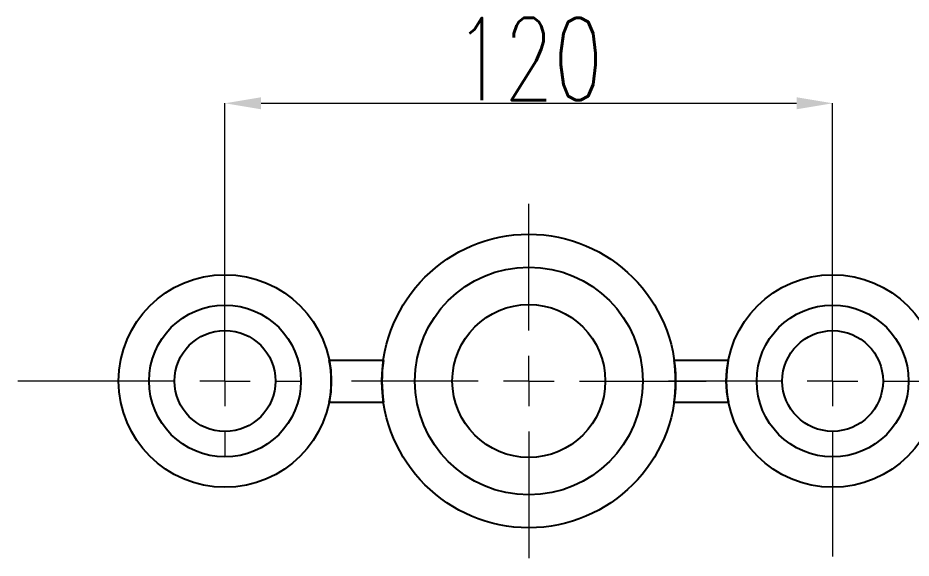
# Model space of a CAD drawing. Header units: millimetres. Extents: x 2160 to 4596, y 811 to 2534.
# Drawn here: x 3267.4 to 3515.5, y 1842.5 to 1992.7 of the extents above; entities that cross this region are included whole.
import ezdxf

# ---------------------------------------------------------------- set-up
doc = ezdxf.new("R2010")
doc.units = ezdxf.units.MM
doc.linetypes.add('CENTER2', pattern=[28.575, 19.05, -3.175, 3.175, -3.175])
for name, color, linetype, lineweight in [('FORMAT', 7, 'Continuous', 18), ('中心线', 1, 'CENTER2', 13), ('标注', 3, 'Continuous', 13), ('粗实线', 7, 'Continuous', 40)]:
    doc.layers.add(name, color=color, linetype=linetype, lineweight=lineweight)
doc.styles.add('SLDTEXTSTYLE1', font='txt.shx', dxfattribs={"width": 0.7, "bigfont": 'gbcbig.shx'})
doc.dimstyles.new('SLDDIMSTYLE12$0', dxfattribs={"dimtxt": 12, "dimasz": 10, "dimexe": 0, "dimexo": 0.0625, "dimgap": 0.875, "dimtad": 1, "dimdec": 1, "dimlfac": 1.8, "dimrnd": 1e-09, "dimzin": 12, "dimdsep": 46, "dimtxsty": 'SLDTEXTSTYLE1', "dimcen": 0.09, "dimdle": 8.16, "dimclrd": 3, "dimclre": 3, "dimadec": 0, "dimazin": 3, "dimtfac": 1, "dimtdec": 1, "dimtofl": 0, "dimtmove": 0, "dimatfit": 3, "dimfxl": 0, "dimfrac": 2, "dimtolj": 1, "dimlwd": 5, "dimlwe": 5, "dimarcsym": 0})

# ---------------------------------------------------------------- blocks, each defined once
blk = doc.blocks.new('SW_CENTERMARKSYMBOL_14')
at = {"layer": 'FORMAT', "color": 0}
for p, q in [((0, 2), (0, 7)), ((0, 0), (0, 1)), ((-2, 0), (-7, 0)), ((0, 0), (-1, 0)), ((0, 0), (0, -1)), ((0, 0), (1, 0)), ((2, 0), (7, 0)), ((0, -2), (0, -7))]:
    blk.add_line(p, q, dxfattribs=at)
blk = doc.blocks.new('SW_CENTERMARKSYMBOL_15')
at = {"layer": 'FORMAT', "color": 0}
for p, q in [((0, 2), (0, 5.001)), ((0, 0), (0, 1)), ((-2, 0), (-6.488, 0)), ((0, 0), (-1, 0)), ((0, 0), (0, -1)), ((0, 0), (1, 0)), ((2, 0), (6.2, 0)), ((0, -2), (0, -6.938))]:
    blk.add_line(p, q, dxfattribs=at)
blk = doc.blocks.new('SW_CENTERMARKSYMBOL_16')
at = {"layer": 'FORMAT', "color": 0}
for p, q in [((0, 2), (0, 3)), ((0, 0), (0, 1)), ((-2, 0), (-8.181, 0)), ((0, 0), (-1, 0)), ((0, 0), (0, -1)), ((0, 0), (1, 0)), ((2, 0), (3, 0)), ((0, -2), (0, -3))]:
    blk.add_line(p, q, dxfattribs=at)
blk = doc.blocks.new('*D75')
at = {"layer": 'Defpoints', "color": 0, "transparency": 16777216}
for p in [(3493.69, 1968.93), (3324.94, 1891.76), (3493.69, 1891.76)]:
    blk.add_point(p, dxfattribs=at)
at = {"layer": '标注', "color": 3, "lineweight": 5, "transparency": 16777216}
blk.add_line((3324.94, 1891.82), (3324.94, 1968.93), dxfattribs=at)
at = {"layer": '标注', "color": 3, "linetype": 'Continuous', "lineweight": 5, "transparency": 16777216}
for p, q in [((3334.94, 1968.93), (3483.69, 1968.93)), ((3493.69, 1891.82), (3493.69, 1968.93))]:
    blk.add_line(p, q, dxfattribs=at)
at = {"layer": '标注', "color": 3, "transparency": 16777216}
for points in [[(3334.94, 1970.59), (3334.94, 1967.26), (3324.94, 1968.93)], [(3483.69, 1970.59), (3483.69, 1967.26), (3493.69, 1968.93)]]:
    blk.add_solid(points, dxfattribs=at)
at = {"layer": '标注', "color": 0, "transparency": 16777216, "insert": (3409.31, 1981.23), "char_height": 10, "attachment_point": 5, "style": 'SLDTEXTSTYLE1'}
blk.add_mtext('\\A1;{\\H2.28571x;120}', dxfattribs=at)

msp = doc.modelspace()

# ---------------------------------------------------------------- linework, layer by layer
at = {"layer": '粗实线', "color": 7, "linetype": 'ByBlock', "lineweight": 25}
for p, q in [((3368.934, 1897.467), (3353.913, 1897.467)), ((3464.715, 1897.467), (3449.693, 1897.467)), ((3353.876, 1885.868), (3368.96, 1885.868)), ((3449.667, 1885.868), (3464.751, 1885.868))]:
    msp.add_line(p, q, dxfattribs=at)
for centre, radius in [((3409.314, 1891.757), 40.781), ((3409.314, 1891.757), 31.641), ((3324.939, 1891.757), 29.531), ((3493.689, 1891.757), 29.531), ((3324.939, 1891.757), 21.094), ((3409.314, 1891.757), 21.24), ((3493.689, 1891.757), 21.094), ((3324.939, 1891.757), 14.024), ((3493.689, 1891.757), 13.988)]:
    msp.add_circle(centre, radius, dxfattribs=at)
for centre, radius, start, end in [((3324.939, 1891.757), 29.531, 348.49538, 11.14836), ((3409.314, 1891.757), 40.781, 171.95145, 188.30411), ((3409.314, 1891.757), 40.781, 351.69589, 8.04855), ((3493.689, 1891.757), 29.531, 168.85164, 191.50462)]:
    msp.add_arc(centre, radius, start, end, dxfattribs=at)

# ---------------------------------------------------------------- block references
at = {"layer": '中心线', "linetype": 'ByBlock', "xscale": 7.03125, "yscale": 7.03125, "zscale": 7.03125}
for name, p in [('SW_CENTERMARKSYMBOL_14', (3409.314, 1891.757)), ('SW_CENTERMARKSYMBOL_15', (3493.689, 1891.757)), ('SW_CENTERMARKSYMBOL_16', (3324.939, 1891.757))]:
    msp.add_blockref(name, p, dxfattribs=at)

# ---------------------------------------------------------------- dimensions: what is measured, and where the dimension line sits
at = {"layer": '标注'}
dim = msp.add_linear_dim(base=(3493.689, 1968.926), p1=(3324.939, 1891.757), p2=(3493.689, 1891.757), text='{\\H2.28571x;120}', dimstyle='SLDDIMSTYLE12$0', override={"dimtxt": 10, "dimtdec": 3, "dimtzin": 0}, dxfattribs=at)
dim.commit()
dim.dimension.update_dxf_attribs({"geometry": '*D75', "text_midpoint": (3409.314, 1981.229)})

doc.saveas('drawing.dxf')
